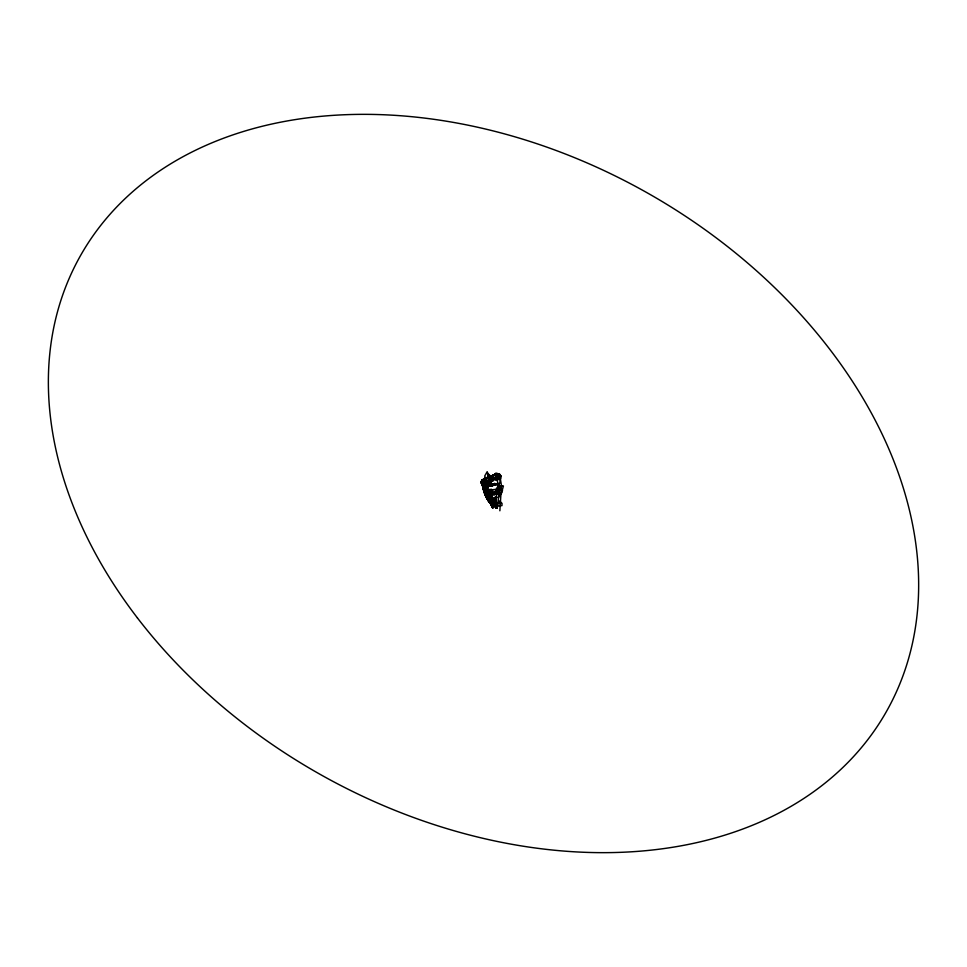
<?xml version="1.0" encoding="UTF-8"?>
<svg xmlns="http://www.w3.org/2000/svg" width="967" height="967" viewBox="0 0 967 967"><rect width="100%" height="100%" fill="white"/><g stroke="black" fill="none" stroke-linecap="round" stroke-linejoin="round"><path stroke-width="1.45" d="M481.723 483.222L481.771 480.974L482.738 482.509M481.759 482.291L482.05 483.476M490.777 480.563C491.103 482.908 491.405 479.245 490.873 481.614M490.946 480.913L489.991 482.956M491.115 480.369L490.68 481.566L490.39 480.962M491.284 480.925L490.728 481.554L491.2 480.454M492.977 484.805L493.375 484.914M494.741 483.234C497.002 485.361 492.07 486.111 493.243 484.008M493.339 484.213L494.125 484.298M493.666 503.142L494.874 505.838A2.333 0.762 70.8 0 1 495.152 506.237L496.373 508.267L497.243 507.832L495.539 502.888L495.515 499.734M493.69 483.838L493.569 484.612L493.702 483.814M496.409 478.883C499.214 481.53 490.051 468.451 500.12 474.966L499.588 475.885L498.307 475.148L499.588 474.41M491.877 477.069L495.322 474.108L491.949 477.251M497.376 492.868L496.857 493.436M497.074 479.306L496.422 478.846M496.796 492.602L497.062 493.255M497.123 478.532L496.663 478.883M499.734 475.426L499.274 476.284L498.114 475.619L498.851 474.265M499.903 489.181L499.613 489.157M499.685 488.951L495.297 493.303L496.059 494.415M499.939 502.453L498.936 502.224L499.927 502.489M500.398 502.417L499.83 503.456L498.416 502.647L499.842 501.825L500.423 503.118M499.866 510.794L501.474 485.688L499.625 474.229L495.261 478.496M497.92 488.637L498.658 489.979L498.005 488.831L501.498 485.639L497.945 488.613M482.545 480.901L482.291 481.711L482.678 481.01M483.718 481.892L483.971 479.656L483.198 479.946C485.047 479.475 482.726 480.043 483.089 482.714L483.258 481.228A2.333 1.753 25.3 0 1 483.149 480.829L484.83 478.157C487.042 485.688 485.108 477.517 488.794 475.643L490.414 485.543M483.814 479.511L483.331 480.502L484.008 480.067M483.754 480.176L483.693 479.463C482.364 482.086 483.222 478.532 484.129 480.551M493.182 506.019L492.783 507.566L491.055 504.315L492.783 507.566L491.949 505.427M495.503 501.45L495.201 497.836M495.394 506.031C494.548 506.696 490.765 496.216 496.373 508.267M493.557 506.249L493.533 506.974L492.578 505.995M487.054 484.479L487.283 483.331L486.8 484.926L487.32 483.319L488.528 483.379L488.069 483.996C489.906 484.346 487.017 481.759 488.504 483.814M498.404 479.354L497.92 477.964M483.053 486.05C482.835 482.92 480.514 478.955 483.56 483.899A29.481 14.578 -24.2 0 1 484.262 483.863M483.077 480.901L482.291 481.711M484.092 492.082L484.262 490.801M495.455 501.933L495.539 500.628A28.877 14.287 -24.2 0 0 492.856 500.882L492.082 501.619M482.303 481.457L482.992 481.046L483.174 482.884M498.621 493.146L497.86 493.871M484.213 479.306L485.337 481.203M485.857 481.312L486.232 480.611M492.324 504.883C490.051 502.538 489.773 502.417 491.333 503.384A29.481 14.578 -24.2 0 1 492.034 503.287M485.241 480.756L485.615 481.373L484.382 480.236L485.531 479.874L485.615 481.324L484.467 478.314M485.627 481.675A33.712 9.537 75.4 0 0 484.334 478.798L484.31 478.786A33.216 9.392 75.4 0 1 485.591 481.614L485.337 481.119M494.258 500.821L495.539 500.713L495.261 497.219M492.626 507.349L492.276 505.282L490.982 504.266M483.053 482.34L482.279 480.986M501.414 493.412L491.562 494.367L490.1 498.138L498.585 497.28L501.45 493.339M484.116 478.496L484.6 480.478L485.99 480.986M491.103 489.35L492.118 491.26C493.666 490.523 490.62 487.972 492.614 491.115M495.237 497.824L495.08 504.605L489.35 497.884M494.149 504.895L496.422 508.243L496.869 507.083M484.576 479.596L486.159 479.028M483.017 487.489C481.771 485.071 480.394 479.269 482.678 480.406M493.666 499.915L493.206 502.018L495.201 504.701L493.375 501.933L493.666 499.915L490.499 496.712L488.951 497.57L489.616 498.936L492.07 496.82M494.125 506.273L493.001 506.575M484.165 484.068L484.407 483.645M486.111 491.84L485.434 491.852L486.087 491.877L485.168 488.951L484.648 489.991L484.032 489.133L482.787 484.346A4.521 2.236 -24.2 0 0 482.751 484.008L482.4 483.718M485.192 490.342L484.854 491.067L485.446 490.317L484.515 489.097L485.265 491.369M485.76 490.849L485.374 491.792M495.467 502.054L496.833 508.195L494.089 503.759M487.042 496.869C485.652 497.884 487.175 497.147 486.727 496.796M486.993 497.642L486.993 496.953L486.691 497.763M486.461 497.703L486.86 496.929L488.081 500.628M496.011 498.851L495.624 497.425M487.912 499.709L486.292 496.941M488.069 499.141L487.561 498.839M483.065 485.603L483.355 483.911L483.959 484.455M482.835 486.522L482.823 486.425A14.964 11.241 25.3 0 1 482.738 485.76L483.041 484.225M497.352 506.684L499.661 489.29M494.27 505.959L493.629 506.454L501.97 505.608L502.018 503.239L496.059 503.843L494.185 506.43L493.291 505.62M482.11 480.212L482.412 483.923A4.859 2.405 -24.2 0 1 482.485 484.479C482.859 486.51 484.044 483.633 482.69 485.011M492.771 474.93L497.328 474.459L496.748 477.239L490.378 477.988L492.807 474.918M495.406 502.647L495.189 504.049M495.273 503.904L496.833 493.641L495.587 493.738L495.116 491.695L494.886 492.276M490.499 496.712L488.951 497.57L486.147 491.599L485.494 484.262L486.486 478.689M488.976 497.594L486.606 492.626L485.857 487.646L486.159 478.713L486.812 478.653M495.273 503.517L495.007 504.919M494.149 484.407L493.243 484.709M493.774 500.435L492.989 499.262M496.47 507.905C498.464 508.545 495.08 499.83 495.261 504.448L493.907 503.275L496.422 508.243L495.998 507.01M483.633 486.256L482.956 486.812L482.69 485.627A13.042 9.803 25.3 0 1 482.618 484.89C484.914 481.3 484.503 488.262 484.793 483.621L483.875 484.286M495.285 506.043L494.899 505.366M495.914 507.179L495.575 506.249L496.24 507.457M496.252 507.784L497.183 507.796L495.467 503.118L495.805 504.073M495.213 504.689L495.285 504.206M483.633 490.438L483.27 488.843M484.987 478.701L484.455 478.52M494.306 504.145L494.596 504.677M499.081 484.757L487.271 485.954L485.76 490.378L495.866 489.35L499.238 484.672M501.16 475.982L496.264 476.513L493.944 479.245L500.797 478.544L501.196 476.03M499.202 486.353L503.432 485.93L502.635 488.891L496.881 489.483L499.202 486.292M480.962 482.062L482.231 480.321M482.134 480.031L481.59 480.647M481.759 480.72L482.412 480.406M482.134 480.261L482.787 479.378M484.491 485.265L490.752 481.07M492.481 490.898L491.635 490.257L492.07 491.393M486.449 481.614C487.948 482.557 483.621 474.809 486.316 481.53L486.703 480.466M487.743 482.956C486.921 486.752 488.444 481.989 486.788 484.612M487.392 488.142L487.513 486.679L487.368 488.081M487.706 492.046L487.428 493.182L487.694 492.022M491.744 497.195A29.143 14.42 -24.2 0 0 489.677 497.461L487.416 492.022L491.635 491.647L491.103 493.218L491.369 491.865A29.143 14.42 -24.2 0 0 487.295 492.179L489.64 497.522L492.348 497.243M483.524 483.488L484.721 487.791M484.225 485.096L484.032 487.211M486.159 482.001L486.449 480.599L486.449 481.554M487.054 483.464L486.764 484.866L487.15 483.488L486.897 484.153M486.474 488.444L487.67 487.017M487.694 493.508L488.033 491.961M490.801 491.816L490.765 492.771M491.357 491.756L491.006 493.025L491.296 491.768L492.517 494.463M483.113 480.236L484.044 481.336M487.731 493.569L488.25 491.961M491.623 491.623L490.523 492.965L491.26 492.324M482.062 483.609L481.844 482.267M481.602 482.908L481.614 481.493L482.291 482.279M484.165 479.39L486.075 481.469M496.047 479.813L495.467 477.71M500.374 479.318L499.637 483.415L489.084 484.479L492.868 480.043L500.386 479.366M485.289 488.226L485.736 487.271L487.441 487.042L487.199 487.706M484.709 479.983L484.805 480.164A1.535 0.762 -24.2 0 0 485.168 480.067L485.531 479.874M482.352 481.421L482.932 480.406M497.328 506.708C496.325 506.503 497.751 507.615 497.098 506.515M497.328 507.083L497.509 506.938M491.865 490.801L493.255 493.919M492.106 492.372L491.961 491.599M488.758 500.821L488.637 500.048M492.384 492.058L491.865 491.889M491.804 496.313L489.471 497.932L490.281 496.458M489.967 497.751L490.354 496.615M492.819 493.085L493.134 493.569M492.94 493.968L492.795 493.436M498.718 491.309L499.419 488.806L494.911 492.445M498.634 491.151L499.419 488.806L494.995 492.65M498.972 476.489L499.709 474.313L498.295 478.798L496.663 480.176M498.549 491.006L499.335 488.782M490.656 503.843L489.64 502.635L490.74 502.647M481.856 481.312L482.4 480.962M495.418 498.815L496.071 498.658M496.047 505.415L496.869 508.062L495.72 505.826M483.029 486.643L483.705 486.135M483.367 487.731L483.186 488.613A24.9 12.317 -24.2 0 1 483.766 488.504M482.992 488.105L483.524 488.214M483.137 488.601L482.944 488.105M490.1 483.137L490.982 481.155M484.515 488.951L485.748 493.75M485.168 490.922L485.192 491.139M483.415 489.653L483.947 491.478M490.474 503.094L490.16 502.332L490.511 502.937M483.705 490.1L483.174 488.299L483.826 490.136M484.757 487.997L484.455 486.244M484.358 491.671L484.274 491.067M491.043 502.949L491.055 502.622A29.07 14.372 -24.2 0 1 491.719 502.526M484.987 493.146L484.769 492.384L485.156 492.844M489.495 502.091L487.755 498.476M485.591 494.753L485.374 493.883L485.809 494.379M484.733 493.243L484.963 492.36M486.28 496.276L486.268 495.418L485.845 496.119M487.803 498.815L486.969 498.791L487.876 498.706L487.489 499.347L487.102 497.437M486.135 495.406L486.498 495.914M486.619 497.231L486.788 497.86L483.609 490.378M491.151 481.107L490.632 480.937M481.07 482.847L482.05 479.97M482.533 479.813L481.022 481.868M481.445 481.59L481.24 482.279L481.917 480.962M483.44 484.467L483.029 485.507L481.228 483.258L482.074 480.901M481.336 482.992L482.074 481.602M483.089 480.345L483.935 479.801M482.606 484.02C483.222 487.223 480.817 482.811 482.17 481.977M481.759 483.802L482.448 482.279M481.771 483.343C483.56 480.2 483.053 487.694 482.376 483.234L483.041 483.234M482.811 485.229L482.533 483.742C482.001 486.461 484.636 482.231 483.609 483.79M483.754 484.576A29.481 14.578 -24.2 0 0 483.041 484.685L483.766 483.295M484.141 483.778L484.552 485.083M491.079 479.898L488.891 480.152L489.205 479.608L489.689 481.626L492.711 481.288M491.961 476.018L492.118 477.698L493.243 478.133M486.244 487.997A29.481 14.578 -24.2 0 0 485.531 488.105L486.256 487.332L484.963 488.093M487.283 484.552L488.637 483.5M488.275 483.27L488.879 483.391M486.522 484.237L488.528 483.379M484.987 490.728L485.059 491.514M484.854 487.779C485.978 490.342 484.419 490.571 484.757 487.924M486.691 487.755L486.872 487.102L486.534 488.589L486.957 486.739M494.874 477.408L493.774 478.169M487.501 491.877L491.441 491.78M487.9 492.227L487.912 492.578M498.863 487.658L496.869 478.979M486.244 496.555L486.824 497.231M490.861 491.538L491.357 491.889M488.939 495.684L489.737 494.584M490.873 491.913L490.571 493.279L490.704 492.602M489.266 495.128L489.931 494.512L489.338 494.173L489.894 494.56M489.447 495.636L489.834 494.681M491.079 493.158L490.68 492.36M487.586 499.552L487.537 498.464L487.114 498.899M489.592 499.468L488.661 497.654L491.647 495.998M486.075 497.05L487.719 499.794L487.453 498.585M490.196 496.289L490.801 497.715M489.64 497.522L487.561 491.719M491.659 496.869L491.26 497.534L491.043 495.95M490.184 497.872L490.74 496.845M489.507 499.359L490.257 499.335L488.613 497.824M491.115 496.736L490.62 497.594L490.571 496.252M497.739 488.226C498.138 486.8 497.534 490.281 499.359 489.761M492.989 501.172L493.001 501.281M494.778 506.116L492.711 508.134L491.574 504.556M491.478 504.871L491.889 504.158M493.617 501.595L495.539 500.713M491.695 505.149L492.94 506.587L491.816 505.161M494.56 501.015L495.152 501.087M491.804 505.753L492.554 506.781L492.783 505.028M492.469 506.793L491.889 505.39A22.507 16.644 27 0 1 491.103 504.411L492.155 506.418M489.882 482.775L490.934 480.563M486.002 496.252L485.458 493.883L485.374 494.778M487.791 498.815L487.175 498.404L487.682 499.794M489.205 500.435L488.891 499.746C490.668 503.07 489.701 498.609 490.124 501.643M489.399 500.495L490.354 500.761M482.835 485.108L483.017 485.712L483.041 484.685A29.481 14.578 -24.2 0 1 483.802 484.685M489.785 482.606L490.861 480.551L491.127 481.312M489.882 500.386L489.955 501.269M493.557 500.737L490.015 497.207L491.852 496.845M483.79 485.494L483.319 486.498L483.766 485.349M482.666 484.818L482.569 484.189M491.792 503.311L489.955 500.362M489.677 482.436L491.103 480.95M481.965 480.321L482.436 479.596M488.613 498.331L488.565 499.202L488.613 498.331L488.589 499.19L488.661 498.295L489.072 498.791M486.582 493.738L486.292 494.633L486.8 494.222M485.942 492.203L486.522 495.479M486.969 495.648L487.199 496.131M488.794 499.842C486.643 495.092 489.229 499.323 486.546 495.551M488.13 477.372L487.163 471.691L484.648 476.151L486.703 479.257M484.938 489.64L484.358 489.459M483.802 487.972L484.37 488.154M483.947 488.468L483.863 487.96M487.803 496.784L487.997 497.389M485.47 479.197L489.918 486.28M484.032 487.223L484.274 486.788M487.271 495.273L487.187 495.926M485.7 493.097L485.156 491.937M486.993 496.156L487.38 495.769M483.282 486.232L483.826 485.7M483.403 486.667L483.56 485.748M484.781 489.822L484.987 488.879L485.942 491.84M484.89 489.556L484.443 490.003L483.657 487.489M483.464 482.436C485.313 477.577 483.355 488.553 487.368 487.163L491.792 496.965L490.873 497.824M483.004 485.349L483.319 484.443M483.125 482.714L483.5 481.88M483.512 486.002L484.382 484.54M494.56 506.007L494.113 506.49L492.541 504.955M485.664 481.179L485.011 481.723L485.748 481.59M492.118 501.8L492.94 500.991M484.443 490.003L484.685 489.121M489.217 498.259L489.834 497.376M482.775 484.793L483.053 485.494L483.56 484.781M483.838 485.627L483.234 486.123L484.08 485.519L482.062 482.69M483.222 481.626C483.065 481.445 482.557 481.711 482.823 481.554M486.196 487.9A29.481 14.578 -24.2 0 0 485.482 487.997L485.809 487.38C485.071 485.809 482.884 478.472 483.585 481.264L484.056 481.953M483.959 481.759L484.358 481.082M482.388 481.276L482.352 481.3M483.113 480.454L483.996 479.511L483.44 480.285M495.527 479.076L499.625 474.313L495.346 478.653M495.479 478.955L499.625 474.313L495.406 478.81M496.301 505.946L496.313 505.294M496.494 506.648L496.675 507.022M484.455 484.842L490.716 480.974M483.935 484.02L484.394 483.101M496.385 506.176L496.083 505.487M483.681 483.041L484.407 482.267M482.738 481.687L483.295 480.901M483.826 480.962L483.899 480.212L483.367 481.095A2.333 1.753 25.3 0 1 483.27 480.708L483.174 480.394M483.73 483.137C486.606 482.17 483.029 477.928 483.524 480.49M483.246 480.539L483.899 480.212L483.548 481.119M482.581 481.663L483.524 481.59M485.12 485.241L484.588 483.548L483.911 484.286M486.159 478.713A4.702 2.321 -24.2 0 1 485.374 479.487L485.76 481.179L485.168 479.245A4.702 2.321 -24.2 0 0 485.942 478.472M484.721 484.733L491.163 480.611M483.476 483.101L485.083 481.747M483.077 484.999L482.799 484.624M482.388 485.168L483.149 486.606M488.057 476.477L489.375 475.135L487.368 472.525M498.416 479.318L496.131 479.753M483.79 482.799L484.576 482.05M483.391 480.672L483.838 480.019M497.231 491.006L499.298 488.964M483.343 480.502L483.875 479.898M490.668 496.857L491.889 496.059M490.982 497.389L491.744 496.603M491.49 496.301L490.499 497.328M490.728 497.848L491.393 497.135M491.176 479.136L489.29 480.95L490.088 482.207M485.918 479.342L484.842 478.218M485.023 484.455L485.797 483.669M485.482 487.646L485.918 487.247A29.481 14.578 -24.2 0 1 488.069 487.078M483.089 480.623L482.485 481.336M482.497 481.578L483.149 480.672M497.171 490.873L499.395 489.036M489.435 479.306L490.728 477.867L489.109 477.432M490.68 496.881L491.55 496.095M482.219 484.153L482.884 483.923L482.593 484.612M485.277 482.545L484.866 483.5L485.241 482.303A29.481 14.578 -24.2 0 0 484.576 482.328L483.585 481.53M491.139 479.016L489.193 480.744L489.967 482.122M485.881 491.248L487.984 489.387M489.967 497.413L492.952 500.979M484.733 482.098L485.035 480.321M485.446 483.947L484.818 484.455L485.494 484.382A29.481 14.578 -24.2 0 1 488.262 484.104M489.991 498.827L492.167 496.99M492.699 506.067L492.723 506.14M489.109 480.551L491.091 478.895M491.804 476.9L495.297 474.156L491.719 476.731M490.196 502.332L490.595 502.973M494.282 495.031L496.482 493.243M484.805 483.331L485.422 482.593M485.821 483.79L486.691 483.427M497.848 488.408L501.426 485.591M489.737 498.38L491.973 496.651M492.614 505.137L492.046 505.995L492.807 506.623L492.288 505.161M491.079 478.774L489.012 480.333L490.088 481.965M487.658 477.831L485.277 479.124M500.773 488.553L498.718 489.87L500.882 488.818M490.982 486.196L493.17 484.564L490.946 486.099M484.636 480.176L484.334 480.019A29.481 14.578 -24.2 0 0 483.548 480.055L483.319 479.656M489.604 498.15L491.889 496.482M485.12 483.113L485.325 482.485A29.481 14.578 -24.2 0 0 484.552 482.545M485.313 481.421L485.724 481.203M489.52 480.514L490.414 477.964M490.922 485.99L493.146 484.467L490.885 485.676M500.833 488.698L498.815 490.064L497.836 488.444M485.99 478.762L488.395 477.166M489.326 497.703L491.719 496.156M498.114 475.063L499.77 475.45M498.525 475.293L499.347 475.764L498.537 475.546M493.702 484.298L493.218 484.044M485.144 489.048L487.428 487.731M485.071 488.818L487.392 487.561M484.842 483.959L490.668 480.817M489.483 481.361L484.31 484.31M482.182 480.43L481.3 481.711M488.553 477.251L495.249 474.144M484.697 483.5L489.507 481.288M500.797 489.483L499.879 489.785M485.192 478.919L485.797 478.858M492.239 490.982L491.84 489.556L493.508 493.726M484.31 479.68L485.494 479.173M497.171 493.375L496.289 493.085M497.884 493.835L496.627 494.004M496.736 508.086L495.914 506.104L496.845 508.219M483.669 487.525L484.286 487.428M488.456 501.087L486.776 498.44M490.668 501.595L491.079 500.676A29.481 14.578 -24.2 0 1 491.792 500.58M484.624 482.436L483.947 483.21L482.92 482.207M488.226 484.008A29.481 14.578 -24.2 0 0 485.458 484.286L484.975 484.274M492.01 501.704L492.433 501.752A29.481 14.578 -24.2 0 1 495.201 501.474M491.163 502.707L491.768 502.622M490.898 503.553L491.272 503.493A29.481 14.578 -24.2 0 1 491.973 503.408M491.091 497.05L491.792 496.965A29.481 14.578 -24.2 0 0 490.378 497.159M486.28 480.551L486.981 480.466L486.147 480.176M486.316 480.647L486.921 481.022M486.582 483.44L487.392 483.343M493.569 500.906L494.463 500.833M492.541 505.548L492.868 506.527M493.557 477.384L487.658 474.193M485.071 479.33L485.785 479.173M484.044 479.813L483.186 480.031M485.144 479.68L486.026 479.499M486.353 481.034L486.969 480.877M493.375 480.418L487.755 480.998L490.184 478.605L489.254 478.266L489.943 477.577L488.903 476.26M487.9 483.295L486.86 484.709M487.706 483.427L487.09 483.693M486.981 483.802L487.598 483.621M483.125 484.854L483.488 484.999M486.703 484.721L487.356 484.66M487.404 487.235L486.752 487.876M486.727 487.634L487.356 487.465M488.117 491.659L487.96 493.061M491.454 491.321L492.989 494.717M487.38 492.384L487.984 492.227M490.692 492.276L491.321 492.094M490.438 493.085L491.103 493.013M490.148 496.555L490.898 496.567M490.16 496.833L491.623 496.337L491.55 497.098M487.259 497.328L486.244 497.268L486.679 498.138M490.257 497.062L491.163 496.808M491.345 497.376L490.752 496.24M488.432 500.35L488.915 500.459M489.737 501.958L489.882 501.655M491.816 504.689L491.176 504.726L491.998 505.656M491.26 504.895L492.022 504.81M491.357 505.125L492.662 506.756L492.215 506.092M491.732 505.282L492.759 505.536M487.332 483.464L488.081 483.427L487.67 484.141L487.187 483.017L487.017 483.669M483.899 481.421L484.189 480.865L484.08 481.784M499.903 489.749L498.827 489.713M496.917 507.735L495.418 503.626M484.527 481.397L484.201 480.611M493.327 485.301L491.502 483.573M484.503 484.044L484.189 483.222L483.754 483.899L484.407 483.415M485.096 489.362L485.809 491.006M488.686 501.22L489.302 501.535M496.289 507.784L493.871 503.045M487.09 498.694L486.909 498.126M492.94 499.407L490.354 496.796M488.516 501.172L490.426 503.589M483.971 483.149L483.234 482.557M482.666 483.258L483.452 483.246M495.116 504.436L494.173 503.626M494.681 505.814L491.973 503.299A29.481 14.578 -24.2 0 0 491.224 503.396M492.783 504.012L494.681 505.656M493.11 502.925L490.209 499.891M492.348 503.807L490.257 501.595L491.127 500.773A29.481 14.578 -24.2 0 1 491.828 500.676M492.916 505.427L489.109 501.498M491.091 504.496L492.034 506.164M489.773 502.405L492.711 508.134L490.861 504.339M485.652 481.469L486.026 483.621L485.603 482.448M489.798 502.828L488.287 500.942M489.362 481.191L490.209 482.231M488.746 501.003L487.61 499.238M491.828 505.548L492.324 506.37M491.937 484.66L492.711 485.821M489.097 480.611L490.003 482.013M492.3 506.732L491.296 504.726M495.164 493.097L495.938 494.379M491.756 490.293L492.288 491.188M491.587 483.863L492.59 485.555L491.683 484.068M498.126 489.097L498.706 490.076L498.065 488.976M488.964 497.812L486.111 491.381M488.734 497.642L489.785 499.443M488.48 499.057L486.606 495.37M488.069 482.932L488.613 484.008M489.084 497.461L486.691 492.517M491.84 484.443L492.59 485.785L491.756 484.237M489.495 501.257L489.955 502.103M491.091 489.314L491.587 490.414M486.268 497.05L486.703 497.969M492.07 491.043L493.653 494.85M492.469 492.022L493.291 493.799M492.155 479.789L492.723 481.022L492.143 479.825M492.554 494.403L491.393 491.623A29.143 14.42 -24.2 0 0 487.356 492.058M489.931 489.35L492.13 494.258M489.858 489.471L492.07 494.367M487.308 487.247L486.715 488.081L486.836 487.175M491.284 496.579L491.441 497.207M490.777 497.062L490.934 497.691M482.195 481.01L481.215 482.678M485.216 495.164L485.99 496.857M485.253 481.59L485.543 482.303M485.301 494.475L484.636 492.844M486.208 491.985L485.531 489.81M484.721 493.907L485.265 495.249M484.6 493.617L485.071 494.753M485.035 491.998L484.08 489.266M484.068 491.478L484.334 492.215M494.79 497.509L495.285 499.407M485.229 482.303L485.482 483.029M484.262 492.578L484.66 493.714M484.201 492.312L484.527 493.303M495.551 497.159L496.059 498.779M495.491 497.425L495.938 498.815M484.286 483.391L484.781 484.999M484.636 488.939L485.591 491.828M488.54 482.751L488.891 483.923M488.492 482.944L488.831 484.104M482.4 481.929L482.896 481.095M495.128 497.425L495.527 499.576M483.959 491.333L483.802 490.571M484.455 478.713L484.66 479.378A18.699 5.294 75.4 0 0 485.458 481.131M482.908 486.957L483.077 487.839M483.464 488.722L483.657 489.616M489.29 498.126A29.469 14.578 -24.2 0 1 489.991 498.017M489.242 498.029A29.481 14.578 -24.2 0 1 489.955 497.908M498.67 501.281L499.31 502.707L500.882 502.55L500.241 501.124L498.67 501.281M502.441 490.16L502.078 492.469L493.218 493.363L496.035 490.233L502.429 489.532L502.441 490.16M487.392 487.126L487.102 488.528L487.477 487.15M487.066 487.042L486.86 488.19L487.09 487.042M496.857 507.868L495.563 506.188L496.857 507.868M493.146 484.407L490.885 485.797L493.158 484.443M483.838 486.147L483.585 485.434L483.838 486.147M137.447 617.961A462.975 333.603 29.5 0 0 885.01 714.009A462.975 333.603 29.5 0 0 428.055 118.53A462.975 333.603 29.5 0 0 137.447 617.961"/></g></svg>
